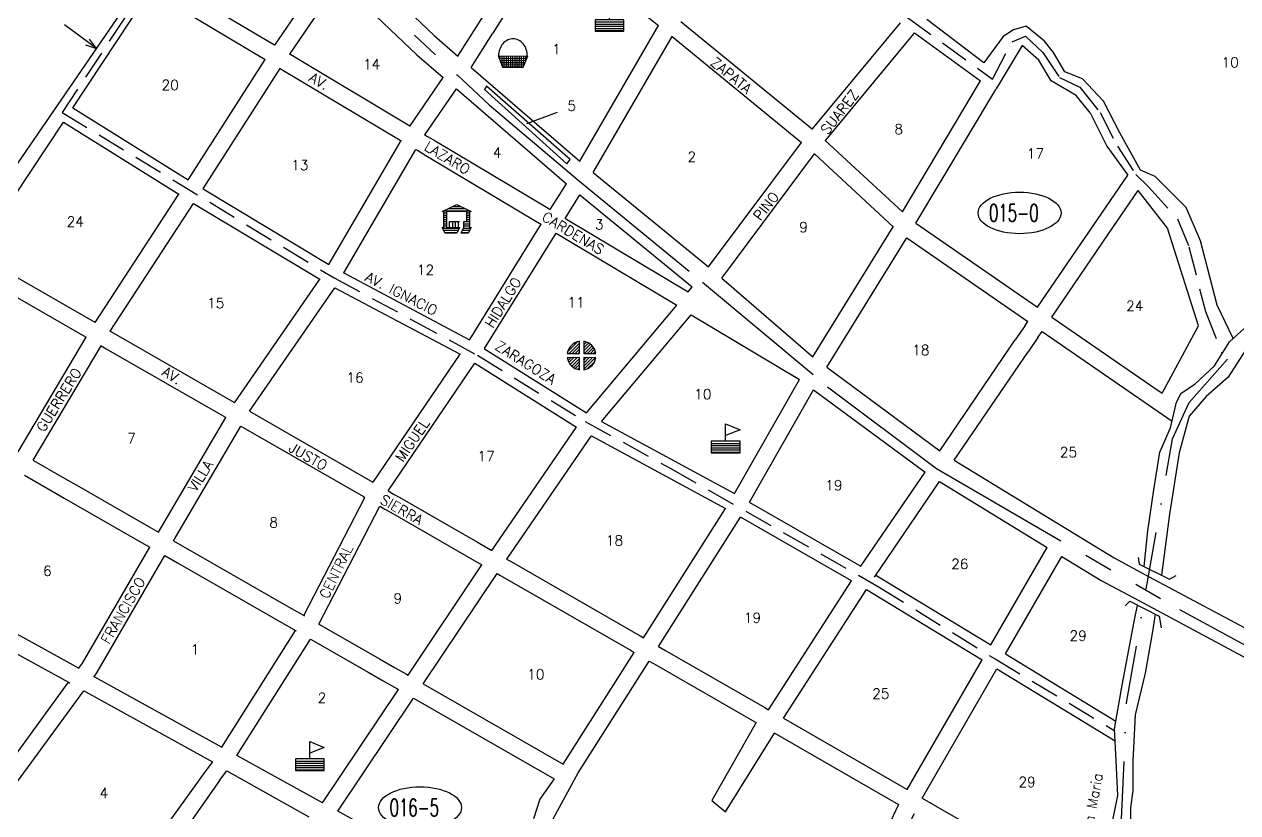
# Model space of a CAD drawing. Extents: x 528413 to 530566, y 1692278 to 1694011.
# Drawn here: x 528987 to 529830, y 1692648 to 1693196 of the extents above; entities that cross this region are included whole.
import ezdxf
from ezdxf.enums import TextEntityAlignment as Align

# ---------------------------------------------------------------- set-up
doc = ezdxf.new("R2010")
doc.units = 0
doc.header["$LTSCALE"] = 80
doc.header["$MEASUREMENT"] = 0
for name, pattern in [('DASHDOT', [1, 0.5, -0.25, 0, -0.25]), ('HIDDEN', [0.375, 0.25, -0.125]), ('PHANTOM', [2.5, 1.25, -0.25, 0.25, -0.25, 0.25, -0.25])]:
    doc.linetypes.add(name, pattern=pattern)
doc.layers.get('0').update_dxf_attribs({"linetype": 'CONTINUOUS'})
for name, color, linetype in [('4', 9, 'CONTINUOUS'), ('6', 10, 'CONTINUOUS'), ('9', 5, 'CONTINUOUS'), ('A', 3, 'CONTINUOUS'), ('C', 1, 'CONTINUOUS'), ('D', 6, 'CONTINUOUS'), ('E', 2, 'CONTINUOUS'), ('F', 15, 'CONTINUOUS'), ('I', 11, 'CONTINUOUS'), ('L', 14, 'CONTINUOUS'), ('M', 10, 'CONTINUOUS')]:
    doc.layers.add(name, color=color, linetype=linetype)
doc.styles.add('ROMANS', font='ROMANS', dxfattribs={"height": 7})

# ---------------------------------------------------------------- blocks, each defined once
blk = doc.blocks.new('ESC')
for p, q in [((0, -2), (0, 10)), ((0, 10), (10, 6)), ((10, 6), (0, 2)), ((-10, -3.5), (10, -3.5)), ((-10, -5), (10, -5)), ((-10, -6.5), (10, -6.5)), ((-10, -8), (10, -8)), ((-10, -9.5), (10, -9.5))]:
    blk.add_line(p, q)
blk.add_lwpolyline([(-10, -2), (-10, -10), (10, -10), (10, -2)], close=True)
blk = doc.blocks.new('SME')
for p, q in [((-9.650157, 2.621921), (-2.621921, 9.650157)), ((-8.64984, 1.500917), (-1.499727, 8.65103)), ((-1.498153, 1.506218), (-1.5, 9.88686)), ((1.5, 9.88686), (1.524648, 1.506218)), ((1.507269, 7.415385), (3.47039, 9.378507)), ((1.513489, 5.300286), (4.919461, 8.706257)), ((-9.88686, 1.5), (-1.498153, 1.506218)), ((-6.526947, 1.50249), (-1.49926, 6.530177)), ((-4.404053, 1.504064), (-1.498793, 4.409324)), ((-2.281159, 1.505637), (-1.498325, 2.288471)), ((1.51971, 3.185186), (6.189124, 7.8546)), ((1.524648, 1.506218), (9.88686, 1.5)), ((1.961737, 1.505893), (7.295316, 6.839471)), ((4.081481, 1.504317), (8.241248, 5.664083)), ((6.201226, 1.50274), (9.018655, 4.32017)), ((8.32097, 1.501164), (9.604462, 2.784657)), ((-1.498153, -1.433517), (-9.88686, -1.5)), ((-9.835546, -1.806109), (-9.526582, -1.497145)), ((-9.378507, -3.47039), (-7.388315, -1.480198)), ((-8.706257, -4.919461), (-5.250048, -1.463252)), ((-7.8546, -6.189124), (-3.111781, -1.446305)), ((-6.839471, -7.295316), (-1.498267, -1.954111)), ((-5.664083, -8.241248), (-1.49873, -4.075895)), ((-4.32017, -9.018655), (-1.499194, -6.197679)), ((-2.784656, -9.604462), (-1.499657, -8.319463)), ((-1.5, -9.88686), (-1.498153, -1.433517)), ((1.524648, -1.433517), (1.5, -9.88686)), ((1.500949, -9.561497), (9.565005, -1.497441)), ((1.507152, -7.433974), (7.460417, -1.480709)), ((1.513356, -5.30645), (5.355829, -1.463976)), ((1.519559, -3.178927), (3.251241, -1.447244)), ((9.88686, -1.5), (1.524648, -1.433517)), ((4.033158, -9.150609), (9.150609, -4.033158))]:
    blk.add_line(p, q)
for start, end in [(98.626927, 171.373073), (8.626927, 81.373073), (188.626927, 261.373073), (278.626927, 351.373073)]:
    blk.add_arc((0, 0), 10, start, end)
blk = doc.blocks.new('PLZ')
for p, q in [((-3, 8.5), (3, 8.5)), ((-9, 5.5), (9, 5.5)), ((-9, 4), (-7, 4)), ((-9, 2.5), (-7, 2.5)), ((-9, 1), (-7, 1)), ((-6, 7), (6, 7)), ((7, 4), (9, 4)), ((7, 2.5), (9, 2.5)), ((7, 1), (9, 1)), ((-9.75, -6.5), (1.75, -6.5)), ((-9, -0.5), (-7, -0.5)), ((-9, -2), (-7, -2)), ((-9, -3.5), (-7, -3.5)), ((-9, -5), (-7, -5)), ((-9, -8), (1, -8)), ((-5, -2), (2, -2)), ((-5, -6), (-5, -2)), ((-3, -2), (-3, -6)), ((-1, -2), (-1, -6)), ((1, -2), (1, -6)), ((4, -8), (9, -8)), ((4.75, -6.5), (9.75, -6.5)), ((5, -3.5), (9, -3.5)), ((5, -5), (9, -5)), ((7, -0.5), (9, -0.5)), ((7, -2), (9, -2)), ((-8.25, -9.5), (0.25, -9.5)), ((3.25, -9.5), (8.25, -9.5))]:
    blk.add_line(p, q)
blk.add_lwpolyline([(0, 10), (10, 5), (9, 5), (9, -6), (10, -6), (8, -10), (3, -10), (5, -6), (5, -2), (7, -2), (7, 5), (-7, 5), (-7, -6), (2, -6), (0, -10), (-8, -10), (-10, -6), (-9, -6), (-9, 5), (-10, 5)], close=True)
blk = doc.blocks.new('ELL')
blk.add_circle((0, 0), 1)
blk = doc.blocks.new('MERK')
at = {"layer": 'A', "color": 3}
for p, q in [((-10.097289, -1.364641), (-10.070555, 1.301892)), ((-8.637465, -5.379478), (-8.570631, 1.286854)), ((-7.150907, -6.727782), (-7.070706, 1.271816)), ((-5.650983, -6.742819), (-5.570782, 1.256779)), ((-4.151058, -6.757857), (-4.070857, 1.241741)), ((-2.651134, -6.772895), (-2.570932, 1.226703)), ((-1.151209, -6.787932), (-1.071008, 1.211666)), ((0.348716, -6.80297), (0.428917, 1.196628)), ((1.84864, -6.818008), (1.928842, 1.18159)), ((3.348565, -6.833046), (3.428766, 1.166552)), ((4.84849, -6.848083), (4.928691, 1.151515)), ((6.361781, -5.529855), (6.428615, 1.136477)), ((7.901806, -1.545094), (7.92854, 1.121439)), ((-10.523071, -0.193647), (8.35098, -0.382871)), ((-9.975637, -1.69921), (7.773471, -1.877157)), ((-9.428203, -3.204774), (7.195961, -3.371442)), ((-8.880769, -4.710338), (6.618452, -4.865728)), ((-8.333335, -6.215902), (6.040942, -6.360013))]:
    blk.add_line(p, q, dxfattribs=at)
for points in [[(-0.950706, 13.211062, 0.115836), (-4.691005, 12.372225, 0.104065), (-8.056654, 9.767409, 0.09084), (-10.23757, 5.989795, 0.083285), (-11.070505, 1.311917, 0.083285)], [(8.92849, 1.111414, 0.083285), (8.18951, 5.805051, 0.09084), (6.084771, 9.625632, 0.104065), (2.772025, 12.297404, 0.115836), (-0.950706, 13.211062, 0.115836)]]:
    blk.add_lwpolyline(points, format="xyb", dxfattribs=at)
blk.add_lwpolyline([(-11.070505, 1.311917), (8.92849, 1.111414), (5.848439, -6.858109), (-8.150857, -6.717756)], close=True, dxfattribs=at)
blk = doc.blocks.new('MER')
at = {"layer": 'A', "linetype": 'CONTINUOUS'}
blk.add_blockref('MERK', (529327.505163, 1693172.075127), dxfattribs=at)

msp = doc.modelspace()

# ---------------------------------------------------------------- linework, layer by layer
at = {"layer": '4', "color": 9, "linetype": 'HIDDEN'}
msp.add_line((529600.477281, 1693200.195697), (529659.485777, 1693157.487171), dxfattribs=at)
msp.add_line((529600.477281, 1693200.195697), (529659.485777, 1693157.487171), dxfattribs=at)
for points in [[(528916.110993, 1693793.050773), (528864.44565, 1693850.509512), (528802.808247, 1693907.315235), (528650.107029, 1693695.518677), (528765.248, 1693590.296), (529007.53, 1693393.862), (529051.974936, 1693357.371497), (529126.358249, 1693298.248657), (529073.630167, 1693225.425145), (529013.232542, 1693134.395755), (529202.094943, 1693019.411263), (529255.781714, 1692990.665137), (529301.798947, 1692965.751832), (529376.576958, 1692919.758032), (529436.015882, 1692887.179089), (529580.778435, 1692804.773536), (529661.308594, 1692754.946924), (529744.478886, 1692705.109082)], [(528916.110993, 1693793.050773), (528864.44565, 1693850.509512), (528802.808247, 1693907.315235), (528650.107029, 1693695.518677), (528765.248, 1693590.296), (529007.53, 1693393.862), (529051.974936, 1693357.371497), (529126.358249, 1693298.248657), (529073.630167, 1693225.425145), (529013.232542, 1693134.395755), (529202.094943, 1693019.411263), (529255.781714, 1692990.665137), (529301.798947, 1692965.751832), (529376.576958, 1692919.758032), (529436.015882, 1692887.179089), (529580.778435, 1692804.773536), (529661.308594, 1692754.946924), (529744.478886, 1692705.109082)], [(529659.485777, 1693157.487171), (529673.132465, 1693183.35542), (529682.536784, 1693187.383789), (529694.628047, 1693175.970079), (529706.047572, 1693158.513816), (529720.154047, 1693151.799869), (529734.260522, 1693134.343605), (529746.351785, 1693110.844792), (529759.114785, 1693091.374344), (529767.84736, 1693082.646213), (529787.999467, 1693060.490187), (529796.060311, 1693041.019739), (529807.479836, 1692996.036293), (529819.180504, 1692967.150524)], [(529659.485777, 1693157.487171), (529673.132465, 1693183.35542), (529682.536784, 1693187.383789), (529694.628047, 1693175.970079), (529706.047572, 1693158.513816), (529720.154047, 1693151.799869), (529734.260522, 1693134.343605), (529746.351785, 1693110.844792), (529759.114785, 1693091.374344), (529767.84736, 1693082.646213), (529787.999467, 1693060.490187), (529796.060311, 1693041.019739), (529807.479836, 1692996.036293), (529819.180504, 1692967.150524)]]:
    msp.add_lwpolyline(points, dxfattribs=at)
at = {"layer": '6'}
for p, q in [((529767.917504, 1692812.210777), (529866.328, 1692759.535)), ((529767.917504, 1692812.210777), (529866.328, 1692759.535)), ((529764.664506, 1692793.536037), (529857.593, 1692743.794)), ((529764.664506, 1692793.536037), (529857.593, 1692743.794))]:
    msp.add_line(p, q, dxfattribs=at)
at = {"layer": '9', "linetype": 'CONTINUOUS'}
for points in [[(529764.861329, 1692819.160424), (529767.509912, 1692843.899955), (529771.707777, 1692872.257805), (529775.905642, 1692898.515074), (529783.251906, 1692915.319726), (529787.449771, 1692933.174668), (529790.598169, 1692939.476413), (529800.043366, 1692945.778157), (529813.686427, 1692958.381646), (529824.212358, 1692975.181666), (529834.70702, 1692984.634282)], [(529764.861329, 1692819.160424), (529767.509912, 1692843.899955), (529771.707777, 1692872.257805), (529775.905642, 1692898.515074), (529783.251906, 1692915.319726), (529787.449771, 1692933.174668), (529790.598169, 1692939.476413), (529800.043366, 1692945.778157), (529813.686427, 1692958.381646), (529824.212358, 1692975.181666), (529834.70702, 1692984.634282)], [(529835.243223, 1692969.3446), (529823.35709, 1692950.651857), (529808.074919, 1692937.057134), (529796.150118, 1692923.476694), (529789.357483, 1692897.989484), (529782.564848, 1692855.510801), (529776.917127, 1692813.128233)], [(529835.243223, 1692969.3446), (529823.35709, 1692950.651857), (529808.074919, 1692937.057134), (529796.150118, 1692923.476694), (529789.357483, 1692897.989484), (529782.564848, 1692855.510801), (529776.917127, 1692813.128233)], [(529741.299221, 1692633.860721), (529746.546552, 1692660.113165), (529745.471121, 1692684.255763), (529744.421655, 1692706.311868), (529749.668986, 1692736.7703), (529758.064716, 1692780.882511), (529760.213437, 1692792.351358)], [(529741.299221, 1692633.860721), (529746.546552, 1692660.113165), (529745.471121, 1692684.255763), (529744.421655, 1692706.311868), (529749.668986, 1692736.7703), (529758.064716, 1692780.882511), (529760.213437, 1692792.351358)], [(529772.670817, 1692785.917164), (529770.677738, 1692773.95173), (529765.583262, 1692745.066226), (529758.790627, 1692716.180721), (529757.092469, 1692683.896923), (529757.092469, 1692663.507155), (529755.39431, 1692651.613124), (529755.39431, 1692638.019945), (529751.997993, 1692622.727619), (529743.507199, 1692597.24041), (529740.110882, 1692590.44382), (529719.732978, 1692573.452347), (529709.544026, 1692558.160021)], [(529772.670817, 1692785.917164), (529770.677738, 1692773.95173), (529765.583262, 1692745.066226), (529758.790627, 1692716.180721), (529757.092469, 1692683.896923), (529757.092469, 1692663.507155), (529755.39431, 1692651.613124), (529755.39431, 1692638.019945), (529751.997993, 1692622.727619), (529743.507199, 1692597.24041), (529740.110882, 1692590.44382), (529719.732978, 1692573.452347), (529709.544026, 1692558.160021)]]:
    msp.add_lwpolyline(points, dxfattribs=at)
at = {"layer": 'C', "color": 1}
msp.add_line((529357.165736, 1693134.205109), (529335.771869, 1693126.559525), dxfattribs=at)
msp.add_line((529357.165736, 1693134.205109), (529335.771869, 1693126.559525), dxfattribs=at)
at = {"layer": 'E', "color": 15, "linetype": 'CONTINUOUS'}
for p, q in [((529653.586973, 1693168.791192), (529613.848314, 1693198.789649)), ((529653.586973, 1693168.791192), (529613.848314, 1693198.789649)), ((529450.259146, 1692993.724904), (529525.513589, 1692949.015747)), ((529450.259146, 1692993.724904), (529525.513589, 1692949.015747))]:
    msp.add_line(p, q, dxfattribs=at)
at = {"layer": 'F'}
for p, q in [((529288.187881, 1693173.540227), (529343.586, 1693261.165)), ((529288.187881, 1693173.540227), (529343.586, 1693261.165)), ((529353.105, 1693253.705), (529427.428, 1693194.833)), ((529353.105, 1693253.705), (529427.428, 1693194.833)), ((529216.002751, 1693240.713131), (529271.732, 1693187.72)), ((529216.002751, 1693240.713131), (529271.732, 1693187.72)), ((529081.567, 1693228.472), (529160.79, 1693181.193)), ((529081.567, 1693228.472), (529160.79, 1693181.193)), ((529161.008, 1693181.064), (529197.101983, 1693233.846822)), ((529161.008, 1693181.064), (529197.101983, 1693233.846822)), ((529020.67, 1693137.64), (529074.365, 1693218.796)), ((529020.67, 1693137.64), (529074.365, 1693218.796)), ((529074.365, 1693218.796), (529154.221, 1693171.139)), ((529074.365, 1693218.796), (529154.221, 1693171.139)), ((529171.332, 1693174.902), (529205.911273, 1693225.470094)), ((529171.332, 1693174.902), (529205.911273, 1693225.470094)), ((529205.911273, 1693225.470094), (529259.648, 1693174.372)), ((529205.911273, 1693225.470094), (529259.648, 1693174.372)), ((529372.964706, 1693100.489379), (529427.505, 1693194.772)), ((529372.964706, 1693100.489379), (529427.505, 1693194.772)), ((529427.428, 1693194.833), (529427.505, 1693194.772)), ((529427.428, 1693194.833), (529427.505, 1693194.772)), ((529443.115, 1693197.602), (529534.408, 1693122.728)), ((529443.115, 1693197.602), (529534.408, 1693122.728)), ((529534.592, 1693122.951), (529595.565, 1693196.598)), ((529534.592, 1693122.951), (529595.565, 1693196.598)), ((529271.732, 1693187.72), (529288.187881, 1693173.540227)), ((529271.732, 1693187.72), (529288.187881, 1693173.540227)), ((529297.37844, 1693165.620869), (529312.364929, 1693189.325686)), ((529297.37844, 1693165.620869), (529312.364929, 1693189.325686)), ((529382.24136, 1693092.560749), (529436.951, 1693187.137)), ((529382.24136, 1693092.560749), (529436.951, 1693187.137)), ((529436.951, 1693187.137), (529437.012, 1693187.241)), ((529436.951, 1693187.137), (529437.012, 1693187.241)), ((529436.951, 1693187.137), (529526.755, 1693113.485)), ((529436.951, 1693187.137), (529526.755, 1693113.485)), ((529543.687, 1693115.119), (529604.892, 1693189.046)), ((529543.687, 1693115.119), (529604.892, 1693189.046)), ((529604.892, 1693189.046), (529605.306, 1693189.546)), ((529604.892, 1693189.046), (529605.306, 1693189.546)), ((529605.306, 1693189.546), (529651.309, 1693156.241)), ((529605.306, 1693189.546), (529651.309, 1693156.241)), ((529160.79, 1693181.193), (529161.008, 1693181.064)), ((529160.79, 1693181.193), (529161.008, 1693181.064)), ((529101.271, 1693088.199), (529154.318, 1693171.081)), ((529101.271, 1693088.199), (529154.318, 1693171.081)), ((529154.221, 1693171.139), (529154.318, 1693171.081)), ((529154.221, 1693171.139), (529154.318, 1693171.081)), ((529171.1, 1693175.041), (529171.332, 1693174.902)), ((529171.1, 1693175.041), (529171.332, 1693174.902)), ((529171.332, 1693174.902), (529172.019, 1693174.493)), ((529171.332, 1693174.902), (529172.019, 1693174.493)), ((529172.019, 1693174.493), (529254.666, 1693125.17)), ((529172.019, 1693174.493), (529254.666, 1693125.17)), ((529259.648, 1693174.372), (529278.005094, 1693158.553967)), ((529259.648, 1693174.372), (529278.005094, 1693158.553967)), ((529111.347, 1693081.681), (529164.628, 1693164.929)), ((529111.347, 1693081.681), (529164.628, 1693164.929)), ((529164.546, 1693164.978), (529164.628, 1693164.929)), ((529164.546, 1693164.978), (529164.628, 1693164.929)), ((529164.628, 1693164.929), (529165.447, 1693164.44)), ((529164.628, 1693164.929), (529165.447, 1693164.44)), ((529165.447, 1693164.44), (529248.112, 1693115.108)), ((529165.447, 1693164.44), (529248.112, 1693115.108)), ((529297.37844, 1693165.620869), (529319.155104, 1693146.856262)), ((529297.37844, 1693165.620869), (529319.155104, 1693146.856262)), ((529254.928, 1693125.014), (529278.005094, 1693158.553967)), ((529254.928, 1693125.014), (529278.005094, 1693158.553967)), ((529596.919, 1693065.308), (529651.309, 1693156.241)), ((529596.919, 1693065.308), (529651.309, 1693156.241)), ((529661.067, 1693149.177), (529662.073, 1693150.859)), ((529661.067, 1693149.177), (529662.073, 1693150.859)), ((529265.254, 1693118.852), (529287.14962, 1693150.674265)), ((529265.254, 1693118.852), (529287.14962, 1693150.674265)), ((529287.14962, 1693150.674265), (529363.503146, 1693084.881574)), ((529287.14962, 1693150.674265), (529363.503146, 1693084.881574)), ((529606.21, 1693057.464), (529661.067, 1693149.177)), ((529606.21, 1693057.464), (529661.067, 1693149.177)), ((529661.067, 1693149.177), (529661.231, 1693149.058)), ((529661.067, 1693149.177), (529661.231, 1693149.058)), ((529020.67, 1693137.64), (529100.862, 1693087.575)), ((529020.67, 1693137.64), (529100.862, 1693087.575)), ((529333.07492, 1693134.861777), (529372.964706, 1693100.489379)), ((529333.07492, 1693134.861777), (529372.964706, 1693100.489379)), ((529727.504, 1693133.988), (529738.998, 1693110.986)), ((529727.504, 1693133.988), (529738.998, 1693110.986)), ((528953.451, 1693036.043), (529014.046, 1693127.628)), ((528953.451, 1693036.043), (529014.046, 1693127.628)), ((529014.046, 1693127.628), (529094.295, 1693077.528)), ((529014.046, 1693127.628), (529094.295, 1693077.528)), ((529254.666, 1693125.17), (529254.928, 1693125.014)), ((529254.666, 1693125.17), (529254.928, 1693125.014)), ((529264.971, 1693119.021), (529265.254, 1693118.852)), ((529264.971, 1693119.021), (529265.254, 1693118.852)), ((529265.254, 1693118.852), (529267.11, 1693117.744)), ((529265.254, 1693118.852), (529267.11, 1693117.744)), ((529267.11, 1693117.744), (529272.77, 1693114.367)), ((529267.11, 1693117.744), (529272.77, 1693114.367)), ((529534.408, 1693122.728), (529534.592, 1693122.951)), ((529534.408, 1693122.728), (529534.592, 1693122.951)), ((529198.592, 1693028.895), (529248.626, 1693114.8)), ((529198.592, 1693028.895), (529248.626, 1693114.8)), ((529208.989, 1693022.903), (529258.932, 1693108.651)), ((529208.989, 1693022.903), (529258.932, 1693108.651)), ((529248.112, 1693115.108), (529248.626, 1693114.8)), ((529248.112, 1693115.108), (529248.626, 1693114.8)), ((529258.932, 1693108.651), (529260.695, 1693107.598)), ((529258.932, 1693108.651), (529260.695, 1693107.598)), ((529272.77, 1693114.367), (529350.768, 1693067.819)), ((529272.77, 1693114.367), (529350.768, 1693067.819)), ((529462.296166, 1693027.169347), (529526.762, 1693113.479)), ((529462.296166, 1693027.169347), (529526.762, 1693113.479)), ((529526.755, 1693113.485), (529526.762, 1693113.479)), ((529526.755, 1693113.485), (529526.762, 1693113.479)), ((529526.762, 1693113.479), (529526.874, 1693113.628)), ((529526.762, 1693113.479), (529526.874, 1693113.628)), ((529543.415, 1693114.791), (529543.687, 1693115.119)), ((529543.415, 1693114.791), (529543.687, 1693115.119)), ((529543.415, 1693114.791), (529596.919, 1693065.308)), ((529543.415, 1693114.791), (529596.919, 1693065.308)), ((529738.998, 1693110.986), (529753.523, 1693090.862)), ((529738.998, 1693110.986), (529753.523, 1693090.862)), ((529260.695, 1693107.598), (529265.943, 1693104.466)), ((529260.695, 1693107.598), (529265.943, 1693104.466)), ((529265.943, 1693104.466), (529344.567, 1693057.545)), ((529265.943, 1693104.466), (529344.567, 1693057.545)), ((529471.445431, 1693019.366287), (529535.783, 1693105.504)), ((529471.445431, 1693019.366287), (529535.783, 1693105.504)), ((529535.751, 1693105.534), (529535.783, 1693105.504)), ((529535.751, 1693105.534), (529535.783, 1693105.504)), ((529535.783, 1693105.504), (529590.547, 1693054.857)), ((529535.783, 1693105.504), (529590.547, 1693054.857)), ((529382.24136, 1693092.560749), (529462.296166, 1693027.169347)), ((529382.24136, 1693092.560749), (529462.296166, 1693027.169347)), ((529100.862, 1693087.575), (529101.271, 1693088.199)), ((529100.862, 1693087.575), (529101.271, 1693088.199)), ((529100.862, 1693087.575), (529100.869, 1693087.571)), ((529100.862, 1693087.575), (529100.869, 1693087.571)), ((529352.334, 1693066.885), (529363.503146, 1693084.881574)), ((529352.334, 1693066.885), (529363.503146, 1693084.881574)), ((529690.888, 1692999.074), (529753.523, 1693090.862)), ((529690.888, 1692999.074), (529753.523, 1693090.862)), ((529036.119, 1692988.535), (529094.295, 1693077.528)), ((529036.119, 1692988.535), (529094.295, 1693077.528)), ((529094.295, 1693077.528), (529094.399, 1693077.463)), ((529094.295, 1693077.528), (529094.399, 1693077.463)), ((529111.064, 1693081.249), (529111.347, 1693081.681)), ((529111.064, 1693081.249), (529111.347, 1693081.681)), ((529111.064, 1693081.249), (529111.068, 1693081.246)), ((529111.064, 1693081.249), (529111.068, 1693081.246)), ((529111.068, 1693081.246), (529198.592, 1693028.895)), ((529111.068, 1693081.246), (529198.592, 1693028.895)), ((529362.64, 1693060.734), (529372.769626, 1693077.055816)), ((529362.64, 1693060.734), (529372.769626, 1693077.055816)), ((529372.769626, 1693077.055816), (529450.961507, 1693013.186113)), ((529372.769626, 1693077.055816), (529450.961507, 1693013.186113)), ((529740.232, 1693050.096), (529760.681, 1693080.062)), ((529740.232, 1693050.096), (529760.681, 1693080.062)), ((529046.54, 1692982.546), (529104.476, 1693071.172)), ((529046.54, 1692982.546), (529104.476, 1693071.172)), ((529104.476, 1693071.172), (529104.493, 1693071.197)), ((529104.476, 1693071.172), (529104.493, 1693071.197)), ((529104.493, 1693071.197), (529192.236, 1693018.715)), ((529104.493, 1693071.197), (529192.236, 1693018.715)), ((529350.768, 1693067.819), (529352.334, 1693066.885)), ((529350.768, 1693067.819), (529352.334, 1693066.885)), ((529362.64, 1693060.734), (529363.525, 1693060.206)), ((529362.64, 1693060.734), (529363.525, 1693060.206)), ((529363.525, 1693060.206), (529448.069, 1693009.752)), ((529363.525, 1693060.206), (529448.069, 1693009.752)), ((529596.919, 1693065.308), (529596.981, 1693065.252)), ((529596.919, 1693065.308), (529596.981, 1693065.252)), ((529296.406, 1692976.771), (529346.005, 1693056.687)), ((529296.406, 1692976.771), (529346.005, 1693056.687)), ((529306.566, 1692970.385), (529356.311, 1693050.537)), ((529306.566, 1692970.385), (529356.311, 1693050.537)), ((529344.567, 1693057.545), (529346.005, 1693056.687)), ((529344.567, 1693057.545), (529346.005, 1693056.687)), ((529356.311, 1693050.537), (529357.515, 1693049.818)), ((529356.311, 1693050.537), (529357.515, 1693049.818)), ((529357.515, 1693049.818), (529440.236, 1693000.452)), ((529357.515, 1693049.818), (529440.236, 1693000.452)), ((529534.791228, 1692964.782534), (529590.547, 1693054.857)), ((529534.791228, 1692964.782534), (529590.547, 1693054.857)), ((529590.547, 1693054.857), (529590.625, 1693054.785)), ((529590.547, 1693054.857), (529590.625, 1693054.785)), ((529606.21, 1693057.464), (529606.254, 1693057.433)), ((529606.21, 1693057.464), (529606.254, 1693057.433)), ((529606.254, 1693057.433), (529690.888, 1692999.074)), ((529606.254, 1693057.433), (529690.888, 1692999.074)), ((529700.767, 1692992.261), (529740.232, 1693050.096)), ((529700.767, 1692992.261), (529740.232, 1693050.096)), ((529544.369194, 1692957.454342), (529599.522, 1693046.557)), ((529544.369194, 1692957.454342), (529599.522, 1693046.557)), ((529599.522, 1693046.557), (529599.931, 1693047.217)), ((529599.522, 1693046.557), (529599.931, 1693047.217)), ((529599.931, 1693047.217), (529684.124, 1692989.161)), ((529599.931, 1693047.217), (529684.124, 1692989.161)), ((528953.451, 1693036.043), (529035.906, 1692988.657)), ((528953.451, 1693036.043), (529035.906, 1692988.657)), ((528946.816, 1693026.015), (529029.542, 1692978.475)), ((528946.816, 1693026.015), (529029.542, 1692978.475)), ((529198.383, 1693028.536), (529198.592, 1693028.895)), ((529198.383, 1693028.536), (529198.592, 1693028.895)), ((529133.025, 1692932.846), (529192.236, 1693018.715)), ((529133.025, 1692932.846), (529192.236, 1693018.715)), ((529192.236, 1693018.715), (529192.552, 1693018.525)), ((529192.236, 1693018.715), (529192.552, 1693018.525)), ((529208.891, 1693022.735), (529208.989, 1693022.903)), ((529208.891, 1693022.735), (529208.989, 1693022.903)), ((529208.989, 1693022.903), (529296.268, 1692976.548)), ((529208.989, 1693022.903), (529296.268, 1692976.548)), ((529471.445431, 1693019.366287), (529534.791228, 1692964.782534)), ((529471.445431, 1693019.366287), (529534.791228, 1692964.782534)), ((529143.464182, 1692926.847264), (529202.556, 1693012.542)), ((529143.464182, 1692926.847264), (529202.556, 1693012.542)), ((529202.556, 1693012.542), (529202.652, 1693012.681)), ((529202.556, 1693012.542), (529202.652, 1693012.681)), ((529202.652, 1693012.681), (529289.64, 1692966.48)), ((529202.652, 1693012.681), (529289.64, 1692966.48)), ((529448.069, 1693009.752), (529450.961507, 1693013.186113)), ((529448.069, 1693009.752), (529450.961507, 1693013.186113)), ((529377.629, 1692926.122), (529440.236, 1693000.452)), ((529377.629, 1692926.122), (529440.236, 1693000.452)), ((529387.904, 1692919.694), (529450.259146, 1692993.724904)), ((529387.904, 1692919.694), (529450.259146, 1692993.724904)), ((529700.767, 1692992.261), (529771.606, 1692943.414)), ((529700.767, 1692992.261), (529771.606, 1692943.414)), ((529035.906, 1692988.657), (529036.119, 1692988.535)), ((529035.906, 1692988.657), (529036.119, 1692988.535)), ((529046.312, 1692982.678), (529046.54, 1692982.546)), ((529046.312, 1692982.678), (529046.54, 1692982.546)), ((529046.54, 1692982.546), (529050.333, 1692980.367)), ((529046.54, 1692982.546), (529050.333, 1692980.367)), ((529682.24, 1692986.401), (529684.124, 1692989.161)), ((529682.24, 1692986.401), (529684.124, 1692989.161)), ((529691.147, 1692978.164), (529694.003, 1692982.349)), ((529691.147, 1692978.164), (529694.003, 1692982.349)), ((529694.003, 1692982.349), (529784.361978, 1692920.041238)), ((529694.003, 1692982.349), (529784.361978, 1692920.041238)), ((528982.731, 1692898.797), (529029.795, 1692978.329)), ((528982.731, 1692898.797), (529029.795, 1692978.329)), ((529029.542, 1692978.475), (529029.795, 1692978.329)), ((529029.542, 1692978.475), (529029.795, 1692978.329)), ((529050.333, 1692980.367), (529132.383, 1692933.215)), ((529050.333, 1692980.367), (529132.383, 1692933.215)), ((529296.268, 1692976.548), (529296.406, 1692976.771)), ((529296.268, 1692976.548), (529296.406, 1692976.771)), ((529622.878983, 1692899.41054), (529675.402, 1692976.38)), ((529622.878983, 1692899.41054), (529675.402, 1692976.38)), ((528993.144, 1692892.831), (529040.2, 1692972.35)), ((528993.144, 1692892.831), (529040.2, 1692972.35)), ((529039.963, 1692972.486), (529040.2, 1692972.35)), ((529039.963, 1692972.486), (529040.2, 1692972.35)), ((529040.2, 1692972.35), (529043.778, 1692970.293)), ((529040.2, 1692972.35), (529043.778, 1692970.293)), ((529043.778, 1692970.293), (529126.19, 1692922.933)), ((529043.778, 1692970.293), (529126.19, 1692922.933)), ((529229.223, 1692877.563), (529289.64, 1692966.48)), ((529229.223, 1692877.563), (529289.64, 1692966.48)), ((529306.566, 1692970.385), (529306.731, 1692970.281)), ((529306.566, 1692970.385), (529306.731, 1692970.281)), ((529306.731, 1692970.281), (529377.403, 1692925.854)), ((529306.731, 1692970.281), (529377.403, 1692925.854)), ((529633.011151, 1692892.96925), (529684.309, 1692968.143)), ((529633.011151, 1692892.96925), (529684.309, 1692968.143)), ((529239.657, 1692871.567), (529299.982, 1692960.349)), ((529239.657, 1692871.567), (529299.982, 1692960.349)), ((529299.982, 1692960.349), (529370.624, 1692915.941)), ((529299.982, 1692960.349), (529370.624, 1692915.941)), ((529544.369194, 1692957.454342), (529622.878983, 1692899.41054)), ((529544.369194, 1692957.454342), (529622.878983, 1692899.41054)), ((529480.27, 1692869.782), (529525.513589, 1692949.015747)), ((529480.27, 1692869.782), (529525.513589, 1692949.015747)), ((529490.673, 1692863.801), (529535.228176, 1692941.826837)), ((529490.673, 1692863.801), (529535.228176, 1692941.826837)), ((529535.228176, 1692941.826837), (529612.72586, 1692884.531723)), ((529535.228176, 1692941.826837), (529612.72586, 1692884.531723)), ((529771.606, 1692943.414), (529777.466853, 1692939.372445)), ((529771.606, 1692943.414), (529777.466853, 1692939.372445)), ((529143.464182, 1692926.847264), (529229.074, 1692877.649)), ((529143.464182, 1692926.847264), (529229.074, 1692877.649)), ((529377.403, 1692925.854), (529377.432, 1692925.836)), ((529377.403, 1692925.854), (529377.432, 1692925.836)), ((529377.432, 1692925.836), (529377.629, 1692926.122)), ((529377.432, 1692925.836), (529377.629, 1692926.122)), ((529080.157, 1692842.98), (529126.853, 1692922.552)), ((529080.157, 1692842.98), (529126.853, 1692922.552)), ((529090.569, 1692837.014), (529137.256833, 1692916.572716)), ((529090.569, 1692837.014), (529137.256833, 1692916.572716)), ((529126.19, 1692922.933), (529126.368, 1692922.831)), ((529126.19, 1692922.933), (529126.368, 1692922.831)), ((529126.368, 1692922.831), (529126.853, 1692922.552)), ((529126.368, 1692922.831), (529126.853, 1692922.552)), ((529137.256833, 1692916.572716), (529222.459, 1692867.61)), ((529137.256833, 1692916.572716), (529222.459, 1692867.61)), ((529311.633, 1692830.204), (529370.357, 1692915.554)), ((529311.633, 1692830.204), (529370.357, 1692915.554)), ((529370.357, 1692915.554), (529370.624, 1692915.941)), ((529370.357, 1692915.554), (529370.624, 1692915.941)), ((529387.808, 1692919.747), (529387.904, 1692919.694)), ((529387.808, 1692919.747), (529387.904, 1692919.694)), ((529387.904, 1692919.694), (529480.211, 1692869.68)), ((529387.904, 1692919.694), (529480.211, 1692869.68)), ((529322.071, 1692824.205), (529380.792, 1692909.549)), ((529322.071, 1692824.205), (529380.792, 1692909.549)), ((529380.792, 1692909.549), (529380.968, 1692909.805)), ((529380.792, 1692909.549), (529380.968, 1692909.805)), ((529380.968, 1692909.805), (529474.094, 1692859.346)), ((529380.968, 1692909.805), (529474.094, 1692859.346)), ((528993.144, 1692892.831), (528993.307, 1692892.738)), ((528993.144, 1692892.831), (528993.307, 1692892.738)), ((528993.307, 1692892.738), (529013.509, 1692881.163)), ((528993.307, 1692892.738), (529013.509, 1692881.163)), ((529633.011151, 1692892.96925), (529744, 1692825.013)), ((529633.011151, 1692892.96925), (529744, 1692825.013)), ((528987.033, 1692882.502), (529003.562, 1692873.032)), ((528987.033, 1692882.502), (529003.562, 1692873.032)), ((529568.175, 1692819.245), (529612.72586, 1692884.531723)), ((529568.175, 1692819.245), (529612.72586, 1692884.531723)), ((529024.657, 1692874.777), (529073.634, 1692846.717)), ((529024.657, 1692874.777), (529073.634, 1692846.717)), ((529578.561, 1692813.176), (529622.852885, 1692878.082953)), ((529578.561, 1692813.176), (529622.852885, 1692878.082953)), ((529622.852885, 1692878.082953), (529697.447016, 1692832.410889)), ((529622.852885, 1692878.082953), (529697.447016, 1692832.410889)), ((529014.71, 1692866.646), (529066.798, 1692836.803)), ((529014.71, 1692866.646), (529066.798, 1692836.803)), ((529181.23, 1692785.073), (529223.559, 1692866.978)), ((529181.23, 1692785.073), (529223.559, 1692866.978)), ((529222.459, 1692867.61), (529223.559, 1692866.978)), ((529222.459, 1692867.61), (529223.559, 1692866.978)), ((529243.77, 1692869.203), (529247.762, 1692866.909)), ((529243.77, 1692869.203), (529247.762, 1692866.909)), ((529247.762, 1692866.909), (529301.664, 1692835.933)), ((529247.762, 1692866.909), (529301.664, 1692835.933)), ((529480.211, 1692869.68), (529480.27, 1692869.782)), ((529480.211, 1692869.68), (529480.27, 1692869.782)), ((529191.652, 1692779.102), (529233.974, 1692860.992)), ((529191.652, 1692779.102), (529233.974, 1692860.992)), ((529233.974, 1692860.992), (529237.438, 1692859.002)), ((529233.974, 1692860.992), (529237.438, 1692859.002)), ((529237.438, 1692859.002), (529241.344, 1692856.757)), ((529237.438, 1692859.002), (529241.344, 1692856.757)), ((529241.344, 1692856.757), (529293.808, 1692826.607)), ((529241.344, 1692856.757), (529293.808, 1692826.607)), ((529417.086, 1692769.603), (529474.094, 1692859.346)), ((529417.086, 1692769.603), (529474.094, 1692859.346)), ((529474.094, 1692859.346), (529474.259, 1692859.256)), ((529474.094, 1692859.346), (529474.259, 1692859.256)), ((529490.673, 1692863.801), (529491.016, 1692863.604)), ((529490.673, 1692863.801), (529491.016, 1692863.604)), ((529491.016, 1692863.604), (529568.15, 1692819.26)), ((529491.016, 1692863.604), (529568.15, 1692819.26)), ((529427.501, 1692763.618), (529484.575, 1692853.465)), ((529427.501, 1692763.618), (529484.575, 1692853.465)), ((529484.575, 1692853.465), (529484.722, 1692853.38)), ((529484.575, 1692853.465), (529484.722, 1692853.38)), ((529484.722, 1692853.38), (529561.391, 1692809.304)), ((529484.722, 1692853.38), (529561.391, 1692809.304)), ((529073.634, 1692846.717), (529080.126, 1692842.998)), ((529073.634, 1692846.717), (529080.126, 1692842.998)), ((529080.126, 1692842.998), (529080.157, 1692842.98)), ((529080.126, 1692842.998), (529080.157, 1692842.98)), ((529027.358, 1692751.899), (529074.111, 1692832.614)), ((529027.358, 1692751.899), (529074.111, 1692832.614)), ((529066.798, 1692836.803), (529074.083, 1692832.63)), ((529066.798, 1692836.803), (529074.083, 1692832.63)), ((529074.083, 1692832.63), (529074.111, 1692832.614)), ((529074.083, 1692832.63), (529074.111, 1692832.614)), ((529090.538, 1692837.032), (529090.569, 1692837.014)), ((529090.538, 1692837.032), (529090.569, 1692837.014)), ((529090.56932, 1692837.014545), (529170.539, 1692791.198)), ((529090.56932, 1692837.014545), (529170.539, 1692791.198)), ((529658.311, 1692764.67), (529697.447016, 1692832.410889)), ((529658.311, 1692764.67), (529697.447016, 1692832.410889)), ((529037.417, 1692745.323), (529084.523, 1692826.648)), ((529037.417, 1692745.323), (529084.523, 1692826.648)), ((529084.496, 1692826.664), (529084.523, 1692826.648)), ((529084.496, 1692826.664), (529084.523, 1692826.648)), ((529322.02, 1692824.235), (529322.071, 1692824.205)), ((529322.02, 1692824.235), (529322.071, 1692824.205)), ((529324.595, 1692822.755), (529414.794, 1692770.92)), ((529324.595, 1692822.755), (529414.794, 1692770.92)), ((529668.566, 1692758.433), (529707.684621, 1692826.142667)), ((529668.566, 1692758.433), (529707.684621, 1692826.142667)), ((529707.684621, 1692826.142667), (529735.046, 1692809.39)), ((529707.684621, 1692826.142667), (529735.046, 1692809.39)), ((529093.369, 1692821.58), (529175.249417, 1692774.669078)), ((529093.369, 1692821.58), (529175.249417, 1692774.669078)), ((529253.542, 1692743.645), (529304.892, 1692820.237)), ((529253.542, 1692743.645), (529304.892, 1692820.237)), ((529263.98, 1692737.665), (529315.322, 1692814.244)), ((529263.98, 1692737.665), (529315.322, 1692814.244)), ((529315.322, 1692814.244), (529317.362, 1692813.072)), ((529315.322, 1692814.244), (529317.362, 1692813.072)), ((529568.15, 1692819.26), (529568.175, 1692819.245)), ((529568.15, 1692819.26), (529568.175, 1692819.245)), ((529317.362, 1692813.072), (529408.474, 1692760.711)), ((529317.362, 1692813.072), (529408.474, 1692760.711)), ((529503.952, 1692719.683), (529561.639, 1692809.161)), ((529503.952, 1692719.683), (529561.639, 1692809.161)), ((529561.391, 1692809.304), (529561.639, 1692809.161)), ((529561.391, 1692809.304), (529561.639, 1692809.161)), ((529577.561, 1692811.711), (529578.561, 1692813.176)), ((529577.561, 1692811.711), (529578.561, 1692813.176)), ((529578.521, 1692813.2), (529578.561, 1692813.176)), ((529578.521, 1692813.2), (529578.561, 1692813.176)), ((529578.561, 1692813.176), (529658.311, 1692764.67)), ((529578.561, 1692813.176), (529658.311, 1692764.67)), ((528936.502, 1692797.11), (529024.712, 1692748.5)), ((528936.502, 1692797.11), (529024.712, 1692748.5)), ((529514.37, 1692713.696), (529572.017, 1692803.111)), ((529514.37, 1692713.696), (529572.017, 1692803.111)), ((529572.017, 1692803.111), (529652.306, 1692754.277)), ((529572.017, 1692803.111), (529652.306, 1692754.277)), ((528930.387, 1692786.778), (529017.662, 1692738.684)), ((528930.387, 1692786.778), (529017.662, 1692738.684)), ((529180.982, 1692785.215), (529181.23, 1692785.073)), ((529180.982, 1692785.215), (529181.23, 1692785.073)), ((529181.23, 1692785.073), (529181.668, 1692784.822)), ((529181.23, 1692785.073), (529181.668, 1692784.822)), ((529124.084, 1692693.74), (529175.25, 1692774.67)), ((529124.084, 1692693.74), (529175.25, 1692774.67)), ((529174.218, 1692775.261), (529175.25, 1692774.67)), ((529174.218, 1692775.261), (529175.25, 1692774.67)), ((529175.25, 1692774.67), (529175.715, 1692774.403)), ((529175.25, 1692774.67), (529175.715, 1692774.403)), ((529191.652, 1692779.102), (529192.09, 1692778.851)), ((529191.652, 1692779.102), (529192.09, 1692778.851)), ((529192.09, 1692778.851), (529233.569, 1692755.088)), ((529192.09, 1692778.851), (529233.569, 1692755.088)), ((529134.604514, 1692687.924347), (529185.672, 1692768.699)), ((529134.604514, 1692687.924347), (529185.672, 1692768.699)), ((529185.672, 1692768.699), (529186.137, 1692768.432)), ((529185.672, 1692768.699), (529186.137, 1692768.432)), ((529186.137, 1692768.432), (529225.711, 1692745.759)), ((529186.137, 1692768.432), (529225.711, 1692745.759)), ((529414.794, 1692770.92), (529417.086, 1692769.603)), ((529414.794, 1692770.92), (529417.086, 1692769.603)), ((529427.501, 1692763.618), (529431.992, 1692761.036)), ((529427.501, 1692763.618), (529431.992, 1692761.036)), ((529361.359, 1692681.874), (529410.646, 1692759.463)), ((529361.359, 1692681.874), (529410.646, 1692759.463)), ((529408.474, 1692760.711), (529410.646, 1692759.463)), ((529408.474, 1692760.711), (529410.646, 1692759.463)), ((529431.992, 1692761.036), (529501.282, 1692721.218)), ((529431.992, 1692761.036), (529501.282, 1692721.218)), ((529668.566, 1692758.433), (529745.354826, 1692711.72851)), ((529668.566, 1692758.433), (529745.354826, 1692711.72851)), ((529024.712, 1692748.5), (529024.821, 1692748.441)), ((529024.712, 1692748.5), (529024.821, 1692748.441)), ((529024.821, 1692748.441), (529027.358, 1692751.899)), ((529024.821, 1692748.441), (529027.358, 1692751.899)), ((529244.151, 1692749.025), (529252.49, 1692744.247)), ((529244.151, 1692749.025), (529252.49, 1692744.247)), ((529371.782, 1692675.903), (529421.06, 1692753.478)), ((529371.782, 1692675.903), (529421.06, 1692753.478)), ((529421.06, 1692753.478), (529426.042, 1692750.616)), ((529421.06, 1692753.478), (529426.042, 1692750.616)), ((529426.042, 1692750.616), (529494.498, 1692711.276)), ((529426.042, 1692750.616), (529494.498, 1692711.276)), ((529600.323, 1692664.301), (529652.306, 1692754.277)), ((529600.323, 1692664.301), (529652.306, 1692754.277)), ((529610.728, 1692658.322), (529662.562, 1692748.04)), ((529610.728, 1692658.322), (529662.562, 1692748.04)), ((529662.562, 1692748.04), (529744.816671, 1692698.010023)), ((529662.562, 1692748.04), (529744.816671, 1692698.010023)), ((528956.636, 1692655.512), (529017.662, 1692738.684)), ((528956.636, 1692655.512), (529017.662, 1692738.684)), ((529017.662, 1692738.684), (529018.637, 1692738.147)), ((529017.662, 1692738.684), (529018.637, 1692738.147)), ((529035.226, 1692742.706), (529035.419, 1692742.6)), ((529035.226, 1692742.706), (529035.419, 1692742.6)), ((529035.419, 1692742.6), (529037.417, 1692745.323)), ((529035.419, 1692742.6), (529037.417, 1692745.323)), ((529035.419, 1692742.6), (529035.738, 1692742.424)), ((529035.419, 1692742.6), (529035.738, 1692742.424)), ((529035.738, 1692742.424), (529124.084, 1692693.74)), ((529035.738, 1692742.424), (529124.084, 1692693.74)), ((529236.294, 1692739.696), (529245.665, 1692734.327)), ((529236.294, 1692739.696), (529245.665, 1692734.327)), ((529252.49, 1692744.247), (529253.542, 1692743.645)), ((529252.49, 1692744.247), (529253.542, 1692743.645)), ((528967.233, 1692649.67), (529028.26, 1692732.844)), ((528967.233, 1692649.67), (529028.26, 1692732.844)), ((529028.26, 1692732.844), (529029.151, 1692732.353)), ((529028.26, 1692732.844), (529029.151, 1692732.353)), ((529029.151, 1692732.353), (529029.722, 1692732.038)), ((529029.151, 1692732.353), (529029.722, 1692732.038)), ((529029.722, 1692732.038), (529117.66, 1692683.578)), ((529029.722, 1692732.038), (529117.66, 1692683.578)), ((529194.12544, 1692655.021675), (529246.843, 1692733.653)), ((529194.12544, 1692655.021675), (529246.843, 1692733.653)), ((529245.665, 1692734.327), (529246.843, 1692733.653)), ((529245.665, 1692734.327), (529246.843, 1692733.653)), ((529263.98, 1692737.665), (529361.359, 1692681.874)), ((529263.98, 1692737.665), (529361.359, 1692681.874)), ((529204.665906, 1692649.194993), (529257.281, 1692727.673)), ((529204.665906, 1692649.194993), (529257.281, 1692727.673)), ((529257.281, 1692727.673), (529354.917, 1692671.735)), ((529257.281, 1692727.673), (529354.917, 1692671.735)), ((529501.282, 1692721.218), (529503.952, 1692719.683)), ((529501.282, 1692721.218), (529503.952, 1692719.683)), ((529514.37, 1692713.696), (529600.323, 1692664.301)), ((529514.37, 1692713.696), (529600.323, 1692664.301)), ((529507.859, 1692703.597), (529594.32, 1692653.91)), ((529507.859, 1692703.597), (529594.32, 1692653.91)), ((529610.728, 1692658.322), (529724.039912, 1692593.20421)), ((529610.728, 1692658.322), (529724.039912, 1692593.20421))]:
    msp.add_line(p, q, dxfattribs=at)
at = {"layer": 'F', "linetype": 'CONTINUOUS'}
for p, q in [((529354.917, 1692671.735), (529345.182308, 1692657.62769)), ((529354.917, 1692671.735), (529345.182308, 1692657.62769)), ((529354.388799, 1692643.810635), (529371.782, 1692675.903)), ((529354.388799, 1692643.810635), (529371.782, 1692675.903)), ((529345.182308, 1692657.62769), (529340.579063, 1692643.810635)), ((529345.182308, 1692657.62769), (529340.579063, 1692643.810635))]:
    msp.add_line(p, q, dxfattribs=at)
for points in [[(528936.391, 1693032.006), (528920.362356, 1693044.905249), (528925.094168, 1693051.218574), (528944.021413, 1693043.326918), (529117.119455, 1693295.543167)], [(528936.391, 1693032.006), (528920.362356, 1693044.905249), (528925.094168, 1693051.218574), (528944.021413, 1693043.326918), (529117.119455, 1693295.543167)], [(529722.04442, 1693157.691652), (529709.921954, 1693162.440739), (529701.987442, 1693175.935296), (529695.639833, 1693183.873271), (529682.944614, 1693194.192638), (529674.21665, 1693191.811246), (529667.07559, 1693187.048461), (529653.586973, 1693168.791192)], [(529722.04442, 1693157.691652), (529709.921954, 1693162.440739), (529701.987442, 1693175.935296), (529695.639833, 1693183.873271), (529682.944614, 1693194.192638), (529674.21665, 1693191.811246), (529667.07559, 1693187.048461), (529653.586973, 1693168.791192)], [(529727.504, 1693133.988), (529717.721758, 1693146.15814), (529700.431111, 1693156.249963), (529691.785787, 1693170.666854), (529680.258689, 1693180.758677), (529662.073, 1693150.859)], [(529727.504, 1693133.988), (529717.721758, 1693146.15814), (529700.431111, 1693156.249963), (529691.785787, 1693170.666854), (529680.258689, 1693180.758677), (529662.073, 1693150.859)], [(529736.775, 1693142.281), (529722.04442, 1693157.691652)], [(529736.775, 1693142.281), (529722.04442, 1693157.691652)], [(529762.379492, 1693094.269493), (529747.972015, 1693120.22337), (529736.775, 1693142.281)], [(529762.379492, 1693094.269493), (529747.972015, 1693120.22337), (529736.775, 1693142.281)], [(529826.652617, 1692977.379625), (529815.687156, 1693000.54716), (529804.161174, 1693045.245503), (529794.075941, 1693068.315616), (529772.464725, 1693089.943847), (529762.379492, 1693094.269493)], [(529826.652617, 1692977.379625), (529815.687156, 1693000.54716), (529804.161174, 1693045.245503), (529794.075941, 1693068.315616), (529772.464725, 1693089.943847), (529762.379492, 1693094.269493)], [(529777.466853, 1692939.372445), (529802.720427, 1692986.128339), (529781.109212, 1693053.896796), (529760.681, 1693080.062)], [(529777.466853, 1692939.372445), (529802.720427, 1692986.128339), (529781.109212, 1693053.896796), (529760.681, 1693080.062)], [(529682.24, 1692986.401), (529675.402, 1692976.38)], [(529682.24, 1692986.401), (529675.402, 1692976.38)], [(529691.147, 1692978.164), (529684.309, 1692968.143)], [(529691.147, 1692978.164), (529684.309, 1692968.143)], [(529013.509, 1692881.163), (529024.657, 1692874.777)], [(529013.509, 1692881.163), (529024.657, 1692874.777)], [(529003.562, 1692873.032), (529014.71, 1692866.646)], [(529003.562, 1692873.032), (529014.71, 1692866.646)], [(529239.657, 1692871.567), (529243.77, 1692869.203)], [(529239.657, 1692871.567), (529243.77, 1692869.203)], [(529301.664, 1692835.933), (529311.633, 1692830.204)], [(529301.664, 1692835.933), (529311.633, 1692830.204)], [(529084.496, 1692826.664), (529093.369, 1692821.58)], [(529084.496, 1692826.664), (529093.369, 1692821.58)], [(529293.808, 1692826.607), (529304.892, 1692820.237)], [(529293.808, 1692826.607), (529304.892, 1692820.237)], [(529322.02, 1692824.235), (529324.595, 1692822.755)], [(529322.02, 1692824.235), (529324.595, 1692822.755)], [(529744, 1692825.013), (529767.917504, 1692812.210777)], [(529744, 1692825.013), (529767.917504, 1692812.210777)], [(529760.862544, 1692825.452615), (529761.522286, 1692820.831135), (529782.634022, 1692810.26775), (529787.252214, 1692812.908597)], [(529760.862544, 1692825.452615), (529761.522286, 1692820.831135), (529782.634022, 1692810.26775), (529787.252214, 1692812.908597)], [(529735.046, 1692809.39), (529764.664506, 1692793.536037)], [(529735.046, 1692809.39), (529764.664506, 1692793.536037)], [(529170.539, 1692791.198), (529180.982, 1692785.215)], [(529170.539, 1692791.198), (529180.982, 1692785.215)], [(529751.62616, 1692791.781828), (529754.924869, 1692795.082885), (529775.376863, 1692784.519501), (529776.696346, 1692776.596963)], [(529751.62616, 1692791.781828), (529754.924869, 1692795.082885), (529775.376863, 1692784.519501), (529776.696346, 1692776.596963)], [(529233.569, 1692755.088), (529244.151, 1692749.025)], [(529233.569, 1692755.088), (529244.151, 1692749.025)], [(529225.711, 1692745.759), (529236.294, 1692739.696)], [(529225.711, 1692745.759), (529236.294, 1692739.696)], [(529495.345955, 1692710.788491), (529464.504608, 1692656.600874), (529473.969068, 1692648.709219), (529508.03042, 1692703.498489)], [(529495.345955, 1692710.788491), (529464.504608, 1692656.600874), (529473.969068, 1692648.709219), (529508.03042, 1692703.498489)], [(529494.498, 1692711.276), (529495.345955, 1692710.788491)], [(529494.498, 1692711.276), (529495.345955, 1692710.788491)], [(529194.12544, 1692655.021675), (529134.604514, 1692687.924347)], [(529194.12544, 1692655.021675), (529134.604514, 1692687.924347)], [(529117.66, 1692683.578), (529112.627619, 1692676.880021)], [(529117.66, 1692683.578), (529112.627619, 1692676.880021)], [(529122.48893, 1692670.607837), (529127.678966, 1692677.201852), (529184.551136, 1692645.336556)], [(529122.48893, 1692670.607837), (529127.678966, 1692677.201852), (529184.551136, 1692645.336556)], [(529594.32, 1692653.91), (529582.810359, 1692629.769246), (529593.852229, 1692625.034253), (529605.294261, 1692647.603857)], [(529594.32, 1692653.91), (529582.810359, 1692629.769246), (529593.852229, 1692625.034253), (529605.294261, 1692647.603857)], [(529196.576719, 1692637.894133), (529196.727646, 1692638.053529), (529296.848232, 1692581.633887), (529306.054723, 1692593.148099), (529204.665906, 1692649.194993)], [(529196.576719, 1692637.894133), (529196.727646, 1692638.053529), (529296.848232, 1692581.633887), (529306.054723, 1692593.148099), (529204.665906, 1692649.194993)]]:
    msp.add_lwpolyline(points, dxfattribs=at)
at = {"layer": 'F', "color": 15, "linetype": 'CONTINUOUS'}
for points in [[(529321.090915, 1693203.127978), (529312.364929, 1693189.325686)], [(529321.090915, 1693203.127978), (529312.364929, 1693189.325686)], [(529319.155104, 1693146.856262), (529333.07492, 1693134.861777)], [(529319.155104, 1693146.856262), (529333.07492, 1693134.861777)], [(529112.627619, 1692676.880021), (529054.912838, 1692596.647699), (528972.425, 1692646.807)], [(529112.627619, 1692676.880021), (529054.912838, 1692596.647699), (528972.425, 1692646.807)], [(529122.48893, 1692670.607837), (529066.417144, 1692590.487819), (529076.418205, 1692585.387176)], [(529122.48893, 1692670.607837), (529066.417144, 1692590.487819), (529076.418205, 1692585.387176)]]:
    msp.add_lwpolyline(points, dxfattribs=at)
at = {"layer": 'F', "linetype": 'CONTINUOUS'}
msp.add_lwpolyline([(529306.552419, 1693150.286613), (529363.928407, 1693098.758262), (529366.135176, 1693101.702739), (529308.023598, 1693152.494971)], close=True, dxfattribs=at)
msp.add_lwpolyline([(529306.552419, 1693150.286613), (529363.928407, 1693098.758262), (529366.135176, 1693101.702739), (529308.023598, 1693152.494971)], close=True, dxfattribs=at)
at = {"layer": 'I', "linetype": 'DASHDOT'}
msp.add_lwpolyline([(529749.276821, 1692643.80799), (529752.635969, 1692724.48286), (529784.547871, 1692907.682044), (529796.304888, 1692932.89294), (529881.963151, 1693030.375075)], dxfattribs=at)
msp.add_lwpolyline([(529749.276821, 1692643.80799), (529752.635969, 1692724.48286), (529784.547871, 1692907.682044), (529796.304888, 1692932.89294), (529881.963151, 1693030.375075)], dxfattribs=at)
at = {"layer": 'L', "linetype": 'CONTINUOUS'}
for points in [[(529036.960126, 1693178.745282), (529014.785755, 1693195.233401)], [(529036.960126, 1693178.745282), (529014.785755, 1693195.233401)], [(529029.318472, 1693181.377494), (529036.960126, 1693178.745282), (529032.314006, 1693185.141154)], [(529029.318472, 1693181.377494), (529036.960126, 1693178.745282), (529032.314006, 1693185.141154)]]:
    msp.add_lwpolyline(points, dxfattribs=at)
at = {"layer": 'M', "linetype": 'PHANTOM'}
msp.add_lwpolyline([(528429.728795, 1693894.125527), (528705.775547, 1693657.346918), (528772.026767, 1693595.784479), (529043.341289, 1693376.369634), (529141.143083, 1693297.447484), (529287.829231, 1693160.132681), (529309.911017, 1693139.614377), (529371.424563, 1693087.529452), (529458.174436, 1693016.504554), (529544.924309, 1692943.901325), (529620.63985, 1692887.077546), (529789.407784, 1692789.209054), (529964.4848, 1692694.497611), (530246.830164, 1692536.636905)], dxfattribs=at)
msp.add_lwpolyline([(528429.728795, 1693894.125527), (528705.775547, 1693657.346918), (528772.026767, 1693595.784479), (529043.341289, 1693376.369634), (529141.143083, 1693297.447484), (529287.829231, 1693160.132681), (529309.911017, 1693139.614377), (529371.424563, 1693087.529452), (529458.174436, 1693016.504554), (529544.924309, 1692943.901325), (529620.63985, 1692887.077546), (529789.407784, 1692789.209054), (529964.4848, 1692694.497611), (530246.830164, 1692536.636905)], dxfattribs=at)

# ---------------------------------------------------------------- block references
at = {"layer": '4', "color": 9, "xscale": 28.8, "yscale": 14.4, "zscale": 28.8}
for p in [(529678.378173, 1693064.569695), (529678.378173, 1693064.569695), (529261.860374, 1692651.744741), (529261.860374, 1692651.744741)]:
    msp.add_blockref('ELL', p, dxfattribs=at)
at = {"layer": 'A', "color": 3}
for name, p in [('ESC', (529393.510629, 1693200.698648)), ('ESC', (529393.510629, 1693200.698648)), ('PLZ', (529287.309047, 1693060.555045)), ('PLZ', (529287.309047, 1693060.555045)), ('SME', (529374.036252, 1692965.571817)), ('SME', (529374.036252, 1692965.571817)), ('ESC', (529474.138241, 1692908.078983)), ('ESC', (529474.138241, 1692908.078983)), ('ESC', (529185.334312, 1692687.544481)), ('ESC', (529185.334312, 1692687.544481))]:
    msp.add_blockref(name, p, dxfattribs=at)
at = {"layer": 'F', "linetype": 'CONTINUOUS'}
msp.add_blockref('MER', (-0.026867, 0.221139), dxfattribs=at)

# ---------------------------------------------------------------- texts
at = {"layer": '4', "color": 9, "style": 'ROMANS', "width": 0.63}
for s, p in [('015-0', (529657.198173, 1693058.569695)), ('015-0', (529657.198173, 1693058.569695)), ('016-5', (529240.680374, 1692645.744741)), ('016-5', (529240.680374, 1692645.744741))]:
    msp.add_text(s, height=12, dxfattribs=at).set_placement(p)
at = {"layer": '9', "color": 5, "linetype": 'CONTINUOUS', "style": 'ROMANS'}
msp.add_text('Rio Doña Maria', height=7, rotation=79.505477, dxfattribs=at).set_placement((529723.066178, 1692603.83633))
msp.add_text('Rio Doña Maria', height=7, rotation=79.505477, dxfattribs=at).set_placement((529723.066178, 1692603.83633))
at = {"layer": 'C', "color": 1, "linetype": 'CONTINUOUS', "style": 'ROMANS'}
for s, p in [('1', (529356.666155, 1693174.816334)), ('1', (529356.666155, 1693174.816334)), ('14', (529228.201379, 1693164.276091)), ('14', (529228.201379, 1693164.276091)), ('10', (529824.684128, 1693165.586289)), ('10', (529824.684128, 1693165.586289)), ('20', (529088.232291, 1693149.903024)), ('20', (529088.232291, 1693149.903024)), ('5', (529367.211779, 1693135.529965)), ('5', (529367.211779, 1693135.529965)), ('8', (529594.421869, 1693119.240496)), ('8', (529594.421869, 1693119.240496)), ('4', (529315.442387, 1693102.951027)), ('4', (529315.442387, 1693102.951027)), ('17', (529689.427793, 1693102.370693)), ('17', (529689.427793, 1693102.370693)), ('13', (529178.349372, 1693094.327186)), ('13', (529178.349372, 1693094.327186)), ('2', (529450.618011, 1693100.076412)), ('2', (529450.618011, 1693100.076412)), ('3', (529386.385623, 1693053.124411)), ('3', (529386.385623, 1693053.124411)), ('9', (529528.272096, 1693051.208006)), ('9', (529528.272096, 1693051.208006)), ('12', (529265.590379, 1693021.503674)), ('12', (529265.590379, 1693021.503674)), ('15', (529119.869143, 1692998.50677)), ('15', (529119.869143, 1692998.50677)), ('11', (529370.172851, 1692999.039129)), ('11', (529370.172851, 1692999.039129)), ('24', (529758.358266, 1692996.590369)), ('24', (529758.358266, 1692996.590369)), ('18', (529609.76095, 1692965.927828)), ('18', (529609.76095, 1692965.927828)), ('16', (529216.697073, 1692946.763748)), ('16', (529216.697073, 1692946.763748)), ('10', (529458.287549, 1692935.265301)), ('10', (529458.287549, 1692935.265301)), ('7', (529061.388903, 1692904.602764)), ('7', (529061.388903, 1692904.602764)), ('17', (529307.772849, 1692892.146111)), ('17', (529307.772849, 1692892.146111)), ('25', (529712.341033, 1692895.020727)), ('25', (529712.341033, 1692895.020727)), ('19', (529549.363325, 1692872.023827)), ('19', (529549.363325, 1692872.023827)), ('8', (529160.134217, 1692846.152316)), ('8', (529160.134217, 1692846.152316)), ('18', (529396.931241, 1692833.695663)), ('18', (529396.931241, 1692833.695663)), ('6', (529002.908674, 1692812.615173)), ('6', (529002.908674, 1692812.615173)), ('9', (529246.416535, 1692793.451089)), ('9', (529246.416535, 1692793.451089)), ('19', (529492.800475, 1692780.036231)), ('19', (529492.800475, 1692780.036231)), ('29', (529719.051882, 1692767.579578)), ('29', (529719.051882, 1692767.579578)), ('1', (529105.488751, 1692757.997536)), ('1', (529105.488751, 1692757.997536)), ('10', (529342.285769, 1692740.749862)), ('10', (529342.285769, 1692740.749862)), ('2', (529193.688453, 1692724.460393)), ('2', (529193.688453, 1692724.460393)), ('25', (529581.958867, 1692727.335004)), ('25', (529581.958867, 1692727.335004)), ('29', (529683.580261, 1692666.00994)), ('29', (529683.580261, 1692666.00994)), ('4', (529042.215058, 1692658.344313)), ('4', (529042.215058, 1692658.344313))]:
    msp.add_text(s, height=7, dxfattribs=at).set_placement(p, align=Align.CENTER)
for s, p in [('24', (529016.330365, 1693055.040809)), ('24', (529016.330365, 1693055.040809)), ('26', (529630.852179, 1692817.406194)), ('26', (529630.852179, 1692817.406194))]:
    msp.add_text(s, height=7, dxfattribs=at).set_placement(p)
at = {"layer": 'D', "linetype": 'CONTINUOUS', "style": 'ROMANS'}
for s, rotation, p in [('ZAPATA', 320.754793, (529462.863795, 1693167.921247)), ('ZAPATA', 320.754793, (529462.863795, 1693167.921247)), ('AV. IGNACIO', 332.958193, (529223.054102, 1693017.847455)), ('AV. IGNACIO', 332.958193, (529223.054102, 1693017.847455)), ('HIDALGO', 58.396958, (529312.381971, 1692984.067182)), ('HIDALGO', 58.396958, (529312.381971, 1692984.067182)), ('ZARAGOZA', 327.845393, (529313.309094, 1692970.404872)), ('ZARAGOZA', 327.845393, (529313.309094, 1692970.404872)), (' MIGUEL', 55.627101, (529247.263349, 1692887.099634)), (' MIGUEL', 55.627101, (529247.263349, 1692887.099634)), ('CENTRAL', 63.867095, (529197.863013, 1692795.968097)), ('CENTRAL', 63.867095, (529197.863013, 1692795.968097))]:
    msp.add_text(s, height=7, rotation=rotation, dxfattribs=at).set_placement(p)
at = {"layer": 'D', "color": 6, "style": 'ROMANS'}
for s, rotation, p in [('AV.               LAZARO           CARDENAS', 329.13195, (529184.014718, 1693156.603306)), ('AV.               LAZARO           CARDENAS', 329.13195, (529184.014718, 1693156.603306)), ('PINO          SUAREZ', 51.948549, (529498.285694, 1693058.514115)), ('PINO          SUAREZ', 51.948549, (529498.285694, 1693058.514115)), ('AV.', 327.976284, (529081.876607, 1692952.422115)), ('AV.', 327.976284, (529081.876607, 1692952.422115)), ('JUSTO        SIERRA', 330.398293, (529169.837561, 1692899.521648))]:
    msp.add_text(s, height=7, rotation=rotation, dxfattribs=at).set_placement(p)
at = {"layer": 'D', "color": 6, "linetype": 'HIDDEN', "style": 'ROMANS'}
for s, rotation, p in [('GUERRERO', 58, (529013.954925, 1692932.961715)), ('GUERRERO', 58, (529013.954925, 1692932.961715)), ('VILLA', 58, (529112.248382, 1692880.12493)), ('VILLA', 58, (529112.248382, 1692880.12493)), ('FRANCISCO', 60, (529058.558674, 1692786.834994)), ('FRANCISCO', 60, (529058.558674, 1692786.834994))]:
    msp.add_text(s, height=7, rotation=rotation, dxfattribs=at).set_placement(p, align=Align.CENTER)

doc.saveas('drawing.dxf')
